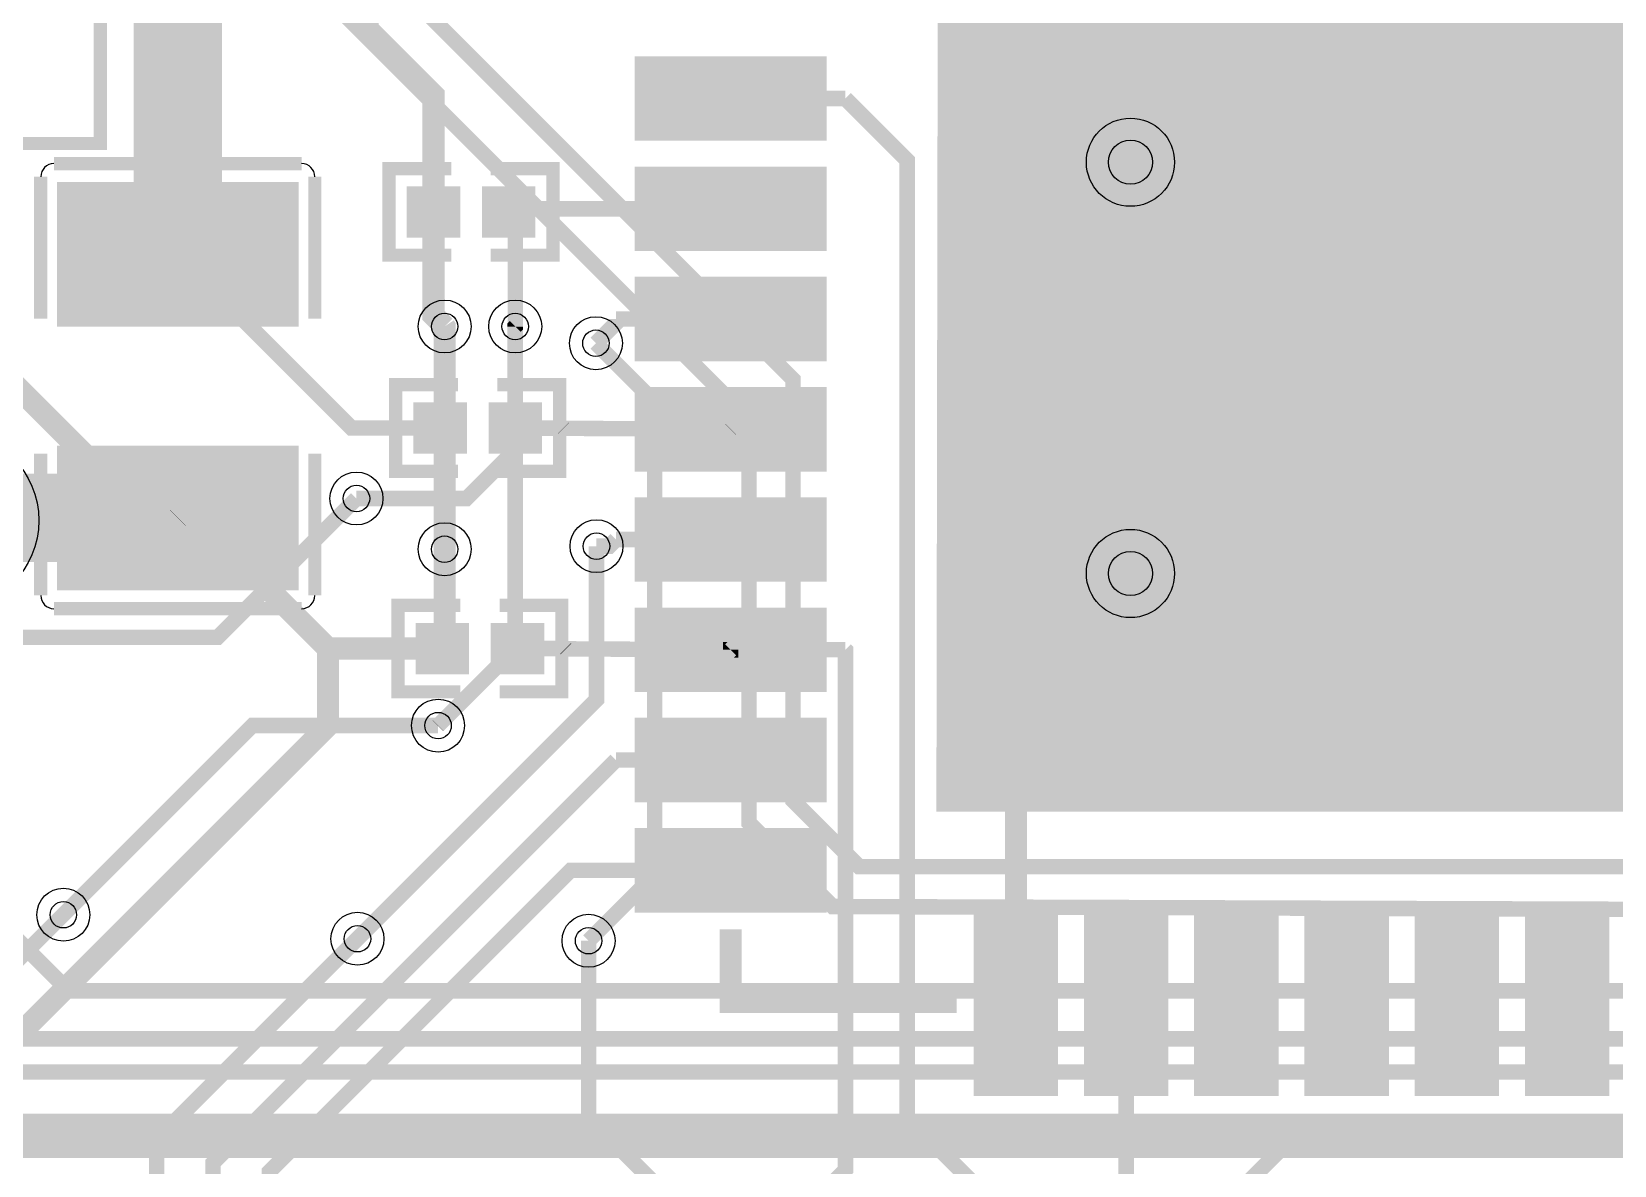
# Model space of a CAD drawing. Header units: millimetres. Extents: x -4 to 157, y 41 to 137.
# Drawn here: x 96.28 to 114.51, y 108.07 to 121.13 of the extents above; entities that cross this region are included whole.
import ezdxf

# ---------------------------------------------------------------- set-up
doc = ezdxf.new("R2010")
doc.units = ezdxf.units.MM
for name, color, linetype, true_color in [('BottomLayer', 7, 'Continuous', 0x0000ff), ('Hole', 7, 'Continuous', 0x222222), ('Multi-Layer', 7, 'Continuous', 0xc0c0c0), ('TopLayer', 7, 'Continuous', 0xff0000), ('TopPasteMaskLayer', 7, 'Continuous', 0x808080), ('TopSilkLayer', 7, 'Continuous', 0xffcc00), ('TopSolderMaskLayer', 7, 'Continuous', 0x800080)]:
    doc.layers.add(name, color=color, linetype=linetype, true_color=true_color)

msp = doc.modelspace()

# ---------------------------------------------------------------- hatches: boundary and pattern name
at = {"layer": 'BottomLayer'}
msp.add_hatch(color=256, dxfattribs=at).paths.add_polyline_path([(106.7310134620268, 127.66065532131063), (119.53263906527809, 127.66065532131063), (119.53263906527809, 112.14122428244855), (106.70561341122675, 112.14122428244855)])
at = {"layer": 'TopLayer'}
for points in [[(106.7310134620268, 127.66065532131063), (119.53263906527809, 127.66065532131063), (119.53263906527809, 112.14122428244855), (106.70561341122675, 112.14122428244855)], [(105.38608077216145, 120.83025146050295), (105.38608077216145, 119.88023876047748), (103.28608077216131, 119.88023876047748), (103.28608077216131, 120.83025146050295)], [(109.98613157226305, 119.84417068834136), (109.98613157226305, 120.74419608839219), (110.88613157226314, 120.74419608839219), (110.88613157226314, 119.84417068834136)], [(111.38587757175492, 119.84422148844305), (111.38587757175492, 120.74419608839219), (112.28590297180585, 120.74419608839219), (112.28590297180585, 119.84422148844305)], [(112.78615697231362, 119.84417068834136), (112.78615697231362, 120.74419608839219), (113.68615697231371, 120.74419608839219), (113.68615697231371, 119.84417068834136)], [(105.38608077216145, 119.56024892049788), (105.38608077216145, 118.61023622047242), (103.28608077216131, 118.61023622047242), (103.28608077216131, 119.56024892049788)], [(99.3176022352045, 117.74239268478527), (96.61757683515361, 117.74239268478527), (96.61757683515361, 119.37739395478798), (99.3176022352045, 119.37739395478798)], [(101.19578359156685, 118.77899415798834), (101.19578359156685, 119.31899923799847), (100.63014986029953, 119.31899923799847), (100.63014986029953, 118.77899415798834)], [(101.49580899161788, 118.77899415798834), (101.49580899161788, 119.31899923799847), (102.06144272288543, 119.31899923799847), (102.06144272288543, 118.77899415798834)], [(109.98613157226305, 118.44427228854454), (109.98613157226305, 119.34429768859536), (110.88613157226314, 119.34429768859536), (110.88613157226314, 118.44427228854454)], [(111.38613157226314, 118.44427228854454), (111.38613157226314, 119.34417068834136), (112.28615697231385, 119.34417068834136), (112.28615697231385, 118.44427228854454)], [(112.78615697231362, 118.44427228854454), (112.78615697231362, 119.34429768859536), (113.68615697231371, 119.34429768859536), (113.68615697231371, 118.44427228854454)], [(105.38608077216145, 118.29024638049282), (105.38608077216145, 117.34023368046735), (103.28608077216131, 117.34023368046735), (103.28608077216131, 118.29024638049282)], [(105.38608077216145, 117.02024384048775), (105.38608077216145, 116.07023114046228), (103.28608077216131, 116.07023114046228), (103.28608077216131, 117.02024384048775)], [(101.27198374396721, 116.28978917957829), (101.27198374396721, 116.82979425958854), (100.70635001269989, 116.82979425958854), (100.70635001269989, 116.28978917957829)], [(101.57200914401801, 116.28978917957829), (101.57200914401801, 116.82979425958854), (102.13764287528579, 116.82979425958854), (102.13764287528579, 116.28978917957829)], [(99.3176022352045, 116.34239268478541), (96.61757683515361, 116.34239268478541), (96.61757683515361, 114.70739141478282), (99.3176022352045, 114.70739141478282)], [(105.38608077216145, 115.75024130048268), (105.38608077216145, 114.80022860045722), (103.28608077216131, 114.80022860045722), (103.28608077216131, 115.75024130048268)], [(105.38608077216145, 114.48023876047762), (105.38608077216145, 113.53022606045215), (103.28608077216131, 113.53022606045215), (103.28608077216131, 114.48023876047762)], [(101.29738379476748, 114.2897891795784), (101.29738379476748, 113.74978409956816), (100.73175006350016, 113.74978409956816), (100.73175006350016, 114.2897891795784)], [(101.59740919481828, 114.2897891795784), (101.59740919481828, 113.74978409956816), (102.16304292608561, 113.74978409956816), (102.16304292608561, 114.2897891795784)], [(105.38608077216145, 113.21023622047244), (105.38608077216145, 112.26022352044708), (103.28608077216131, 112.26022352044708), (103.28608077216131, 113.21023622047244)], [(105.38608077216145, 111.94023368046737), (105.38608077216145, 110.9902209804419), (103.28608077216131, 110.9902209804419), (103.28608077216131, 111.94023368046737)], [(108.09626619253231, 111.02024384048764), (108.09626619253231, 108.92024384048773), (107.14625349250696, 108.92024384048773), (107.14625349250696, 111.02024384048764)], [(109.36626873253749, 111.02024384048764), (109.36626873253749, 108.92024384048773), (108.41625603251191, 108.92024384048773), (108.41625603251191, 111.02024384048764)], [(110.63627127254244, 111.02024384048764), (110.63627127254244, 108.92024384048773), (109.68625857251709, 108.92024384048773), (109.68625857251709, 111.02024384048764)], [(111.90627381254762, 111.02024384048764), (111.90627381254762, 108.92024384048773), (110.95626111252204, 108.92024384048773), (110.95626111252204, 111.02024384048764)], [(113.17627635255258, 111.02024384048764), (113.17627635255258, 108.92024384048773), (112.22626365252722, 108.92024384048773), (112.22626365252722, 111.02024384048764)], [(114.44627889255776, 111.02024384048764), (114.44627889255776, 108.92024384048773), (113.4962661925324, 108.92024384048773), (113.4962661925324, 111.02024384048764)]]:
    msp.add_hatch(color=256, dxfattribs=at).paths.add_polyline_path(points)
at = {"layer": 'TopPasteMaskLayer'}
for points in [[(105.38608077216145, 120.83025146050295), (105.38608077216145, 119.88023876047748), (103.28608077216131, 119.88023876047748), (103.28608077216131, 120.83025146050295)], [(109.98613157226305, 119.84417068834136), (109.98613157226305, 120.74419608839219), (110.88613157226314, 120.74419608839219), (110.88613157226314, 119.84417068834136)], [(111.38587757175492, 119.84422148844305), (111.38587757175492, 120.74419608839219), (112.28590297180585, 120.74419608839219), (112.28590297180585, 119.84422148844305)], [(112.78615697231362, 119.84417068834136), (112.78615697231362, 120.74419608839219), (113.68615697231371, 120.74419608839219), (113.68615697231371, 119.84417068834136)], [(105.38608077216145, 119.56024892049788), (105.38608077216145, 118.61023622047242), (103.28608077216131, 118.61023622047242), (103.28608077216131, 119.56024892049788)], [(99.21760223520437, 117.74239268478527), (98.5265938531877, 117.74239268478527), (98.42659385318757, 117.8423926847853), (98.42659385318757, 118.1982981965964), (98.32659385318766, 118.29829819659642), (97.60858521717046, 118.29829819659642), (97.50858521717032, 118.1982981965964), (97.50858521717032, 117.8423926847853), (97.40858521717041, 117.74239268478527), (96.71757683515352, 117.74239268478527), (96.61757683515361, 117.8423926847853), (96.61757683515361, 119.27739395478795), (96.71757683515352, 119.37739395478798), (99.21760223520437, 119.37739395478798), (99.3176022352045, 119.27739395478795), (99.3176022352045, 117.8423926847853)], [(101.21079502159, 118.81899923799847), (101.21079502159, 119.27899415798834), (101.17078994157964, 119.31899923799847), (100.67015494030989, 119.31899923799847), (100.63014986029953, 119.27899415798834), (100.63014986029953, 118.81899923799847), (100.67015494030989, 118.77899415798834), (101.17078994157964, 118.77899415798834)], [(101.48079756159495, 118.81899923799847), (101.48079756159495, 119.27899415798834), (101.52080264160531, 119.31899923799847), (102.02143764287507, 119.31899923799847), (102.06144272288543, 119.27899415798834), (102.06144272288543, 118.81899923799847), (102.02143764287507, 118.77899415798834), (101.52080264160531, 118.77899415798834)], [(109.98613157226305, 118.44427228854454), (109.98613157226305, 119.34429768859536), (110.88613157226314, 119.34429768859536), (110.88613157226314, 118.44427228854454)], [(111.38613157226314, 118.44427228854454), (111.38613157226314, 119.34417068834136), (112.28615697231385, 119.34417068834136), (112.28615697231385, 118.44427228854454)], [(112.78615697231362, 118.44427228854454), (112.78615697231362, 119.34429768859536), (113.68615697231371, 119.34429768859536), (113.68615697231371, 118.44427228854454)], [(105.38608077216145, 118.29024638049282), (105.38608077216145, 117.34023368046735), (103.28608077216131, 117.34023368046735), (103.28608077216131, 118.29024638049282)], [(105.38608077216145, 117.02024384048775), (105.38608077216145, 116.07023114046228), (103.28608077216131, 116.07023114046228), (103.28608077216131, 117.02024384048775)], [(101.28699517399036, 116.32979425958854), (101.28699517399036, 116.78978917957829), (101.24699009398, 116.82979425958854), (100.74635509271025, 116.82979425958854), (100.70635001269989, 116.78978917957829), (100.70635001269989, 116.32979425958854), (100.74635509271025, 116.28978917957829), (101.24699009398, 116.28978917957829)], [(101.55699771399532, 116.32979425958854), (101.55699771399532, 116.78978917957829), (101.59700279400545, 116.82979425958854), (102.09763779527543, 116.82979425958854), (102.13764287528579, 116.78978917957829), (102.13764287528579, 116.32979425958854), (102.09763779527543, 116.28978917957829), (101.59700279400545, 116.28978917957829)], [(99.21760223520437, 116.34239268478541), (98.5265938531877, 116.34239268478541), (98.42659385318757, 116.24239268478539), (98.42659385318757, 115.8864871729744), (98.32659385318766, 115.78648717297438), (97.60858521717046, 115.78648717297438), (97.50858521717032, 115.8864871729744), (97.50858521717032, 116.24239268478539), (97.40858521717041, 116.34239268478541), (96.71757683515352, 116.34239268478541), (96.61757683515361, 116.24239268478539), (96.61757683515361, 114.80739141478284), (96.71757683515352, 114.70739141478282), (99.21760223520437, 114.70739141478282), (99.3176022352045, 114.80739141478284), (99.3176022352045, 116.24239268478539)], [(105.38608077216145, 115.75024130048268), (105.38608077216145, 114.80022860045722), (103.28608077216131, 114.80022860045722), (103.28608077216131, 115.75024130048268)], [(105.38608077216145, 114.48023876047762), (105.38608077216145, 113.53022606045215), (103.28608077216131, 113.53022606045215), (103.28608077216131, 114.48023876047762)], [(101.31239522479018, 114.24978409956816), (101.31239522479018, 113.7897891795784), (101.27239014478027, 113.74978409956816), (100.77175514351006, 113.74978409956816), (100.73175006350016, 113.7897891795784), (100.73175006350016, 114.24978409956816), (100.77175514351006, 114.2897891795784), (101.27239014478027, 114.2897891795784)], [(101.58239776479536, 114.24978409956816), (101.58239776479536, 113.7897891795784), (101.62240284480549, 113.74978409956816), (102.1230378460757, 113.74978409956816), (102.16304292608561, 113.7897891795784), (102.16304292608561, 114.24978409956816), (102.1230378460757, 114.2897891795784), (101.62240284480549, 114.2897891795784)], [(105.38608077216145, 113.21023622047244), (105.38608077216145, 112.26022352044708), (103.28608077216131, 112.26022352044708), (103.28608077216131, 113.21023622047244)], [(105.38608077216145, 111.94023368046737), (105.38608077216145, 110.9902209804419), (103.28608077216131, 110.9902209804419), (103.28608077216131, 111.94023368046737)], [(108.09626619253231, 111.02024384048764), (108.09626619253231, 108.92024384048773), (107.14625349250696, 108.92024384048773), (107.14625349250696, 111.02024384048764)], [(109.36626873253749, 111.02024384048764), (109.36626873253749, 108.92024384048773), (108.41625603251191, 108.92024384048773), (108.41625603251191, 111.02024384048764)], [(110.63627127254244, 111.02024384048764), (110.63627127254244, 108.92024384048773), (109.68625857251709, 108.92024384048773), (109.68625857251709, 111.02024384048764)], [(111.90627381254762, 111.02024384048764), (111.90627381254762, 108.92024384048773), (110.95626111252204, 108.92024384048773), (110.95626111252204, 111.02024384048764)], [(113.17627635255258, 111.02024384048764), (113.17627635255258, 108.92024384048773), (112.22626365252722, 108.92024384048773), (112.22626365252722, 111.02024384048764)], [(114.44627889255776, 111.02024384048764), (114.44627889255776, 108.92024384048773), (113.4962661925324, 108.92024384048773), (113.4962661925324, 111.02024384048764)]]:
    msp.add_hatch(color=256, dxfattribs=at).paths.add_polyline_path(points)
at = {"layer": 'TopSolderMaskLayer'}
for points in [[(105.4422241067357, 120.841740269963), (105.4422241067357, 119.8687462643743), (103.2299306464929, 119.8687462643743), (103.2299306464929, 120.841740269963)], [(109.96072650353176, 119.81877422177786), (109.96072650353176, 120.76960115712347), (110.91152660513194, 120.76960115712347), (110.91152660513194, 119.81877422177786)], [(111.36046963563444, 119.81882788926873), (111.36046963563444, 120.76960115712347), (112.31129657098018, 120.76960115712347), (112.31129657098018, 119.81882788926873)], [(112.76076193944482, 119.81877422177786), (112.76076193944482, 120.76960115712347), (113.711562041045, 120.76960115712347), (113.711562041045, 119.81877422177786)], [(105.4422241067357, 119.57173772995782), (105.4422241067357, 118.59874372436923), (103.2299306464929, 118.59874372436923), (103.2299306464929, 119.57173772995782)], [(99.35954763523637, 117.72701344255734), (96.57563143512175, 117.72701344255734), (96.57563143512175, 119.39277702020172), (99.35954763523637, 119.39277702020172)], [(101.22118136126687, 118.75359410718829), (101.22118136126687, 119.34439928879851), (100.60474980949948, 119.34439928879851), (100.60474980949948, 118.75359410718829)], [(101.47041122191808, 118.75359410718829), (101.47041122191808, 119.34439928879851), (102.08684277368548, 119.34439928879851), (102.08684277368548, 118.75359410718829)], [(109.96072650353176, 118.41887008720255), (109.96072650353176, 119.36969702254805), (110.91152660513194, 119.36969702254805), (110.91152660513194, 118.41887008720255)], [(111.36073797308882, 118.41887008720255), (111.36073797308882, 119.36956285382098), (112.3115649084341, 119.36956285382098), (112.3115649084341, 118.41887008720255)], [(112.76076193944482, 118.41887008720255), (112.76076193944482, 119.36969702254805), (113.711562041045, 119.36969702254805), (113.711562041045, 118.41887008720255)], [(105.4422241067357, 118.30173518995275), (105.4422241067357, 117.32874118436416), (103.2299306464929, 117.32874118436416), (103.2299306464929, 118.30173518995275)], [(105.4422241067357, 117.03173264994768), (105.4422241067357, 116.0587386443591), (103.2299306464929, 116.0587386443591), (103.2299306464929, 117.03173264994768)], [(101.29738151366723, 116.26438912877825), (101.29738151366723, 116.85519431038858), (100.68094996189984, 116.85519431038858), (100.68094996189984, 116.26438912877825)], [(101.54661137431822, 116.26438912877825), (101.54661137431822, 116.85519431038858), (102.16304292608584, 116.85519431038858), (102.16304292608584, 116.26438912877825)], [(99.35954763523637, 116.35777192701335), (96.57563143512175, 116.35777192701335), (96.57563143512175, 114.69200834936908), (99.35954763523637, 114.69200834936908)], [(105.4422241067357, 115.76173010994262), (105.4422241067357, 114.78873610435403), (103.2299306464929, 114.78873610435403), (103.2299306464929, 115.76173010994262)], [(105.4422241067357, 114.49172756993755), (105.4422241067357, 113.51873356434885), (103.2299306464929, 113.51873356434885), (103.2299306464929, 114.49172756993755)], [(101.3227815644675, 114.31518923037845), (101.3227815644675, 113.72438404876812), (100.70635001269989, 113.72438404876812), (100.70635001269989, 114.31518923037845)], [(101.57201142511826, 114.31518923037845), (101.57201142511826, 113.72438404876812), (102.18844297688588, 113.72438404876812), (102.18844297688588, 114.31518923037845)], [(105.4422241067357, 113.22172502993249), (105.4422241067357, 112.24873102434378), (103.2299306464929, 112.24873102434378), (103.2299306464929, 113.22172502993249)], [(105.4422241067357, 111.95172248992742), (105.4422241067357, 110.97872848433872), (103.2299306464929, 110.97872848433872), (103.2299306464929, 111.95172248992742)], [(108.1077537731112, 111.07638989149962), (108.1077537731112, 108.86409643125683), (107.13475976752261, 108.86409643125683), (107.13475976752261, 111.07638989149962)], [(109.37775631311615, 111.07638989149962), (109.37775631311615, 108.86409643125683), (108.40476230752779, 108.86409643125683), (108.40476230752779, 111.07638989149962)], [(110.64775885312133, 111.07638989149962), (110.64775885312133, 108.86409643125683), (109.67476484753274, 108.86409643125683), (109.67476484753274, 111.07638989149962)], [(111.91776139312628, 111.07638989149962), (111.91776139312628, 108.86409643125683), (110.94476738753792, 108.86409643125683), (110.94476738753792, 111.07638989149962)], [(113.18776393313146, 111.07638989149962), (113.18776393313146, 108.86409643125683), (112.21476992754287, 108.86409643125683), (112.21476992754287, 111.07638989149962)], [(114.45776647313664, 111.07638989149962), (114.45776647313664, 108.86409643125683), (113.48477246754805, 108.86409643125683), (113.48477246754805, 111.07638989149962)]]:
    msp.add_hatch(color=256, dxfattribs=at).paths.add_polyline_path(points)

# ---------------------------------------------------------------- linework, layer by layer
at = {"layer": 'BottomLayer'}
for points, const_width in [([(95.70688341376672, 127.58346456692914), (95.70688341376672, 125.50066040132072), (104.54610109220198, 116.66144272288545), (104.54610109220198, 112.01323342646685), (105.51130302260594, 111.048031496063), (120.11633223266426, 110.9972313944628), (120.19227838455663, 110.92128524257043)], 0.17780035560071122), ([(95.70698501396987, 127.58341376682756), (95.70698501396987, 125.50060960121914), (104.54620269240536, 116.66139192278388), (104.54620269240536, 112.01318262636528), (105.5114046228091, 111.04798069596131), (120.11643383286741, 110.99718059436123), (120.19263398526778, 110.92098044196086)], 0.17780035560071122), ([(96.39329438658865, 126.72082804165609), (96.39329438658865, 125.78097536195082), (105.054229108458, 117.12006604013197), (105.054229108458, 112.26850393700784), (105.81661163322315, 111.5061722123445), (120.82816865633731, 111.5061722123445)], 0.17800355600711204), ([(96.39319278638527, 126.72087884175767), (96.39319278638527, 125.78107696215397), (105.054356108712, 117.12016764033535), (105.054356108712, 112.26850393700784), (105.81661163322315, 111.5062484124968), (120.82804165608331, 111.5062484124968)], 0.17780035560071122), ([(88.21397002793992, 116.1279908559817), (88.21397002793992, 115.74953009906017), (94.8179832359665, 109.14297688595366), (122.80883921767827, 109.14297688595366), (124.40904241808471, 110.74318008636021), (124.40904241808471, 123.13840487680977), (123.79944119888228, 123.74800609601209), (123.79944119888228, 124.12900685801367)], 0.17800355600711204), ([(89.737973075946, 116.1279908559817), (89.8903733807465, 115.97559055118109), (89.8903733807465, 114.75638811277622), (95.12278384556748, 109.52397764795523), (122.3770383540766, 109.52397764795523), (123.82484124968232, 110.97178054356107), (123.82484124968232, 122.8590043180086)], 0.17800355600711204), ([(89.73787147574285, 116.12804165608338), (89.89027178054334, 115.97564135128266), (89.89027178054334, 114.7564389128778), (95.12268224536433, 109.52402844805692), (122.37693675387345, 109.52402844805692), (123.82473964947917, 110.97183134366264), (123.82473964947917, 122.51767843535686)], 0.17780035560071122), ([(100.0255016510032, 115.7480060960122), (98.4253238506476, 114.14782829565661), (94.41201422402833, 114.14782829565661), (87.83342646685287, 120.72641605283206), (72.49169418338829, 120.72641605283206)], 0.17800355600711204), ([(100.02540005080004, 115.74805689611378), (98.4254508509016, 114.14785369570734), (94.41198882397771, 114.14785369570734), (87.83337566675118, 120.72646685293375), (72.49174498348998, 120.72646685293375)], 0.17780035560071122), ([(88.23937007873997, 114.19758699517399), (94.03058166116307, 108.40637541275089), (124.48524257048507, 108.40637541275089), (136.5248666497332, 120.44599949199892), (141.04607569215136, 120.44599949199892), (143.0526797053592, 118.43939547879097)], 0.5080010160020321), ([(88.23926847853681, 114.19763779527557), (94.03048006095992, 108.40642621285247), (124.48514097028169, 108.40642621285247), (136.52476504953006, 120.44605029210061), (141.0459740919482, 120.44605029210061), (143.0370840741682, 118.45494030988061)], 0.25400050800101603), ([(113.12547625095226, 119.90096520193038), (116.1795783591565, 119.90096520193038)], 0.25400050800101603), ([(88.21386842773677, 116.12804165608338), (88.21386842773677, 115.74958089916174), (94.81788163576334, 109.14302768605546), (122.80873761747512, 109.14302768605546), (124.40894081788156, 110.74323088646179), (124.40894081788156, 117.93906527813056)], 0.17780035560071122), ([(101.8537973075945, 117.72819405638813), (101.8537973075945, 114.01978663957334), (100.9647955295909, 113.13078486156974)], 0.17800355600711204), ([(101.85369570739135, 117.72824485648971), (101.85369570739135, 114.01983743967492), (100.9664719329437, 113.13261366522738)], 0.17780035560071122), ([(101.04150368300725, 115.16380492760982), (101.04150368300725, 117.72918465836938), (101.04145288290579, 117.72926085852168)], 0.25400050800101603), ([(101.04150368300725, 115.18920497840986), (101.04145288290579, 115.18920497840986), (101.04145288290579, 117.72918465836938)], 0.25400050800101603), ([(101.85420370840711, 117.72926085852168), (101.85369570739135, 117.7287528575057), (101.85369570739135, 117.72824485648971)], 0.17780035560071122), ([(102.69900939801869, 110.65382270764542), (103.45923291846566, 111.4140462280925), (103.45923291846566, 116.86134112268223), (102.78384556769106, 117.53672847345695)], 0.17780035560071122), ([(55.77241554483089, 97.40312420624844), (75.22936245872484, 116.86007112014215), (89.92659385318757, 116.86007112014215), (96.71018542037086, 110.07647955295909), (120.24663449326886, 110.07647955295909), (121.54203708407408, 111.3718821437642), (121.54203708407408, 115.79987299974596), (120.79654559309097, 116.54536449072907)], 0.17780035560071122), ([(102.7899415798829, 115.19865379730766), (102.7899415798829, 113.43030226060455), (100.03683007365998, 110.67719075438151)], 0.17780035560071122), ([(100.9664719329437, 113.13261366522738), (98.82804165608309, 113.13261366522738), (96.64922529845057, 110.95379730759464)], 0.17780035560071122), ([(100.96570993141972, 113.13185166370329), (100.96469392938775, 113.13083566167131)], 0.17780035560071122), ([(100.96570993141972, 113.13185166370329), (100.96520193040374, 113.13185166370329)], 0.17780035560071122), ([(100.9664719329437, 113.13261366522738), (100.96570993141972, 113.13185166370329)], 0.17780035560071122)]:
    msp.add_lwpolyline(points, dxfattribs=dict(at, const_width=const_width))
at = {"layer": 'Hole'}
for centre, radius in [((108.94091948183882, 119.62151384302774), 0.25400050800101603), ((101.04150368300725, 117.72921005842011), 0.15250190500381003), ((101.85430530861072, 117.72921005842011), 0.15250190500381003), ((102.78394716789421, 117.53667767335537), 0.15240030480060962), ((100.0255016510032, 115.7480060960122), 0.15250190500381003), ((101.04150368300725, 115.16380492760982), 0.15250190500381003), ((102.79004318008606, 115.19860299720597), 0.15240030480060962), ((108.94091948183882, 114.88440436880876), 0.25400050800101603), ((100.96530353060712, 113.13180086360171), 0.15250190500381003), ((96.64932689865373, 110.95374650749307), 0.15240030480060962), ((100.03693167386314, 110.67713995427994), 0.15240030480060962), ((102.69911099822207, 110.65377190754384), 0.15240030480060962)]:
    msp.add_circle(centre, radius, dxfattribs=at)
at = {"layer": 'Multi-Layer'}
for centre, radius in [((108.94091948183882, 119.62151384302774), 0.5080010160020321), ((101.04150368300725, 117.72921005842011), 0.30500381000762006), ((101.85430530861072, 117.72921005842011), 0.30500381000762006), ((102.78394716789421, 117.53667767335537), 0.30480060960121924), ((95.35189230378455, 115.49400558801119), 1.0160020320040641), ((100.0255016510032, 115.7480060960122), 0.30500381000762006), ((101.04150368300725, 115.16380492760982), 0.30500381000762006), ((102.79004318008606, 115.19860299720597), 0.30480060960121924), ((108.94091948183882, 114.88440436880876), 0.5080010160020321), ((100.96530353060712, 113.13180086360171), 0.30500381000762006), ((96.64932689865373, 110.95374650749307), 0.30480060960121924), ((100.03693167386314, 110.67713995427994), 0.30480060960121924), ((102.69911099822207, 110.65377190754384), 0.30480060960121924)]:
    msp.add_circle(centre, radius, dxfattribs=at)
at = {"layer": 'TopLayer'}
for points, const_width in [([(100.91287782575569, 119.04904749809509), (100.91287782575569, 120.39779019558046), (100.1524003048005, 121.15826771653542), (100.1524003048005, 124.34749809499613), (100.74777749555483, 124.94287528575057)], 0.25400050800101603), ([(100.91297942595884, 119.04899669799329), (100.91297942595884, 120.39766319532634), (100.1524003048005, 121.15824231648469), (100.1524003048005, 124.34759969519939), (100.74767589535168, 124.94287528575057)], 0.25400050800101603), ([(98.47472694945395, 123.16380492760982), (97.96758953517883, 122.65666751333504), (97.96758953517883, 118.55979171958336)], 1.0160020320040641), ([(98.47472694945395, 123.1638557277115), (97.96748793497568, 122.65661671323346), (97.96748793497568, 118.55984251968493)], 0.17780035560071122), ([(113.2359664719329, 121.69420878841754), (113.2359664719329, 121.05336550673098)], 0.25400050800101603), ([(113.2359664719329, 120.67388874777748), (113.2359664719329, 121.05336550673098)], 0.25400050800101603), ([(113.2359664719329, 120.67388874777748), (112.97459994919973, 120.67388874777748), (112.59486918973812, 120.29415798831587)], 0.25400050800101603), ([(113.2359664719329, 120.29415798831587), (113.2359664719329, 120.67388874777748)], 0.25400050800101603), ([(104.33604267208534, 120.35537211074427), (105.6570993141986, 120.35537211074427)], 0.17780035560071122), ([(105.6570993141986, 120.35537211074427), (106.36931673863342, 119.64315468630934), (106.36931673863342, 108.62385064770126), (107.73279146558275, 107.26037592075181)], 0.17780035560071122), ([(108.94081788163567, 119.62156464312932), (109.00431800863589, 119.62156464312932), (109.67691135382256, 120.29415798831587)], 0.25400050800101603), ([(110.43611887223756, 120.29415798831587), (109.67691135382256, 120.29415798831587)], 0.25400050800101603), ([(110.43611887223756, 120.29415798831587), (111.83591567183134, 120.29415798831587)], 0.25400050800101603), ([(111.83591567183134, 120.29415798831587), (112.59486918973812, 120.29415798831587)], 0.25400050800101603), ([(113.2359664719329, 120.01145542291079), (113.2359664719329, 120.29415798831587)], 0.25400050800101603), ([(113.12547625095226, 119.90096520193038), (113.2359664719329, 120.01145542291079)], 0.25400050800101603), ([(113.62585725171425, 119.62156464312932), (113.2359664719329, 120.01145542291079)], 0.25400050800101603), ([(113.62585725171425, 119.62156464312932), (113.62585725171425, 119.28425196850401), (113.2359664719329, 118.89436118872231)], 0.25400050800101603), ([(116.4589789179579, 119.62156464312932), (113.62585725171425, 119.62156464312932)], 0.25400050800101603), ([(101.0414020828041, 117.72926085852168), (100.91287782575569, 117.85778511557021), (100.91287782575569, 119.04904749809509)], 0.25400050800101603), ([(101.04150368300725, 117.72921005842011), (100.912954025908, 117.85775971551936), (100.912954025908, 119.04899669799329)], 0.25400050800101603), ([(101.77861315722612, 119.04899669799329), (101.81480822961635, 119.08519177038363), (104.3360172720345, 119.08519177038363)], 0.17800355600711204), ([(101.77851155702297, 119.04904749809509), (101.81483362966719, 119.0851155702311), (104.33578867157735, 119.0851155702311)], 0.17780035560071122), ([(101.77851155702297, 119.04904749809509), (101.77876555753096, 119.04904749809509)], 0.17780035560071122), ([(101.77863855727696, 119.04899669799329), (101.85430530861072, 118.97332994665999), (101.85430530861072, 117.72921005842011)], 0.17800355600711204), ([(101.77876555753096, 119.04904749809509), (101.85420370840711, 118.97335534671072), (101.85420370840711, 117.72926085852168)], 0.17780035560071122), ([(104.33578867157735, 119.0851155702311), (104.33604267208534, 119.0853695707392)], 0.17780035560071122), ([(104.33578867157735, 119.0851155702311), (104.33604267208534, 119.0851155702311)], 0.17780035560071122), ([(110.43611887223756, 118.89436118872231), (110.43611887223756, 116.37975615951234), (108.94081788163567, 114.88445516891034)], 0.25400050800101603), ([(111.83591567183134, 118.89436118872231), (110.43611887223756, 118.89436118872231)], 0.25400050800101603), ([(111.83591567183134, 118.89436118872231), (112.59512319024634, 118.89436118872231)], 0.25400050800101603), ([(113.2359664719329, 118.89436118872231), (112.59512319024634, 118.89436118872231)], 0.25400050800101603), ([(97.96758953517883, 118.55979171958336), (99.96758953517883, 116.55979171958347), (100.98917957835897, 116.55979171958347)], 0.17800355600711204), ([(97.96748793497568, 118.55984251968493), (99.96748793497568, 116.55984251968505), (100.98907797815582, 116.55984251968505)], 0.17780035560071122), ([(95.14147828295631, 118.00764541529077), (97.6240792481583, 115.5250444500889), (97.96748793497568, 115.5250444500889)], 0.25400050800101603), ([(95.14157988315947, 118.00759461518919), (97.62418084836168, 115.52499364998732), (97.96758953517883, 115.52499364998732)], 0.25400050800101603), ([(103.01498602997208, 117.81536703073414), (103.01498602997208, 117.76786893573785), (102.78384556769106, 117.53672847345695)], 0.17780035560071122), ([(104.33604267208534, 117.81536703073414), (103.01498602997208, 117.81536703073414)], 0.17780035560071122), ([(100.02540005080004, 115.74805689611378), (101.29337058674105, 115.74805689611378), (101.85369570739135, 116.30838201676409), (101.85369570739135, 116.55984251968505), (102.41224282448547, 116.55628651257302)], 0.17780035560071122), ([(101.8537973075945, 116.55976631953263), (101.8537973075945, 116.3083312166624), (101.2934721869442, 115.7480060960122), (100.0255016510032, 115.7480060960122)], 0.17800355600711204), ([(101.8537973075945, 116.55979171958347), (104.33538227076451, 116.5445516891034)], 0.17800355600711204), ([(101.85471170942333, 116.55984251968505), (102.40868681737334, 116.55984251968505)], 0.17780035560071122), ([(102.41224282448547, 116.55628651257302), (102.40868681737334, 116.55984251968505)], 0.17780035560071122), ([(102.41224282448547, 116.55628651257302), (104.33528067056113, 116.54460248920498)], 0.17780035560071122), ([(104.33604267208534, 116.54536449072907), (104.33528067056113, 116.54460248920498)], 0.17780035560071122), ([(95.3517907035814, 115.49403098806192), (95.38275336550669, 115.52499364998732), (97.96758953517883, 115.52499364998732)], 1.0160020320040641), ([(95.3517907035814, 115.49405638811277), (95.38277876555753, 115.5250444500889), (97.96748793497568, 115.5250444500889)], 0.25400050800101603), ([(97.96850393700765, 115.52606045212087), (97.96748793497568, 115.52606045212087)], 0.25400050800101603), ([(97.96850393700765, 115.52606045212087), (97.96748793497568, 115.5250444500889)], 0.25400050800101603), ([(101.01559563119099, 114.01978663957334), (99.69733299466589, 114.01978663957334), (98.19110998221981, 115.5260096520193), (97.96758953517883, 115.5260096520193)], 0.25400050800101603), ([(99.69723139446273, 114.01983743967492), (98.19100838201666, 115.52606045212087), (97.96850393700765, 115.52606045212087)], 0.25400050800101603), ([(101.01452882905755, 114.01976123952238), (101.04150368300725, 114.04673609347219), (101.04150368300725, 115.18920497840986)], 0.25400050800101603), ([(101.01452882905755, 114.01983743967492), (101.04150368300725, 114.04681229362461), (101.04150368300725, 115.16380492760982)], 0.25400050800101603), ([(103.01498602997208, 115.275361950724), (102.9382778765555, 115.19865379730766), (102.7899415798829, 115.19865379730766)], 0.17780035560071122), ([(104.33604267208534, 115.275361950724), (103.01498602997208, 115.275361950724)], 0.17780035560071122), ([(108.94081788163567, 114.88445516891034), (107.6212852425706, 113.56492252984503), (107.6212852425706, 109.97030734061457)], 0.25400050800101603), ([(95.77317754635487, 106.42598425196854), (95.77317754635487, 109.20728981457955), (99.69723139446273, 113.1313436626873), (99.69723139446273, 114.01983743967492)], 0.25400050800101603), ([(101.01447802895586, 114.01983743967492), (99.69723139446273, 114.01983743967492)], 0.25400050800101603), ([(101.01549403098784, 114.01983743967492), (101.01447802895586, 114.01983743967492)], 0.25400050800101603), ([(101.87919735839478, 114.01978663957334), (104.33538227076451, 114.00454660909327)], 0.17800355600711204), ([(101.8790957581914, 114.01983743967492), (102.43764287528575, 114.01628143256278)], 0.17780035560071122), ([(101.8801117602236, 114.01983743967492), (102.43408686817361, 114.01983743967492)], 0.17780035560071122), ([(102.43764287528575, 114.01628143256278), (102.43408686817361, 114.01983743967492)], 0.17780035560071122), ([(102.43764287528575, 114.01628143256278), (104.33528067056113, 114.00459740919484)], 0.17780035560071122), ([(104.33528067056113, 114.00459740919484), (104.33578867157735, 114.00510541021083), (104.33604267208534, 114.00510541021083), (104.33604267208534, 114.00535941071882)], 0.17780035560071122), ([(104.33604267208534, 114.00535941071882), (105.6570993141986, 114.00535941071882)], 0.17780035560071122), ([(105.6570993141986, 114.00535941071882), (105.65862331724634, 114.00383540767075), (105.65862331724634, 108.01526543053092), (104.9113538227075, 107.26799593599185)], 0.17780035560071122), ([(103.01498602997208, 112.73535687071376), (98.37338074676131, 108.0937515875031), (98.37338074676131, 106.42598425196854)], 0.17780035560071122), ([(104.33604267208534, 112.73535687071376), (103.01498602997208, 112.73535687071376)], 0.17780035560071122), ([(103.01498602997208, 111.46535433070869), (102.4937769875537, 111.46535433070869), (99.0233680467361, 107.99494538989086), (99.0233680467361, 106.42598425196854)], 0.17780035560071122), ([(104.33604267208534, 111.46535433070869), (103.01498602997208, 111.46535433070869)], 0.17780035560071122), ([(96.64922529845057, 110.95379730759464), (93.36855473710943, 107.6731267462535), (93.36855473710943, 105.50574041148082), (94.53619507239, 104.33810007620013), (105.38430276860527, 104.33810007620013), (105.49530099060166, 104.22710185420362)], 0.17780035560071122), ([(97.72339344678676, 106.42598425196854), (97.72339344678676, 108.36375412750829), (100.03683007365998, 110.67719075438151)], 0.17780035560071122), ([(102.69900939801869, 110.65382270764542), (102.69900939801869, 108.6215646431292), (104.80721361442716, 106.51336042672085), (106.9756159512317, 106.51336042672085)], 0.17780035560071122), ([(108.89128778257555, 109.97030734061457), (108.89128778257555, 108.64925069850142)], 0.17780035560071122), ([(117.78130556261112, 108.64925069850142), (117.44297688595361, 108.31092202184402), (110.73279146558298, 108.31092202184402), (107.97510795021572, 105.55323850647699), (105.5745491490984, 105.55323850647699), (104.72796545593087, 104.70665481330957), (97.37693675387345, 104.70665481330957), (96.42316484632966, 105.66042672085337), (96.42316484632966, 106.42598425196854)], 0.17780035560071122), ([(97.07315214630421, 106.42598425196854), (97.07315214630421, 105.65077470154938), (97.60325120650214, 105.12067564135123), (104.45262890525782, 105.12067564135123), (105.267970535941, 105.93601727203452), (107.23520447040892, 105.93601727203452), (108.89128778257555, 107.59210058420115), (108.89128778257555, 108.64925069850142)], 0.17780035560071122)]:
    msp.add_lwpolyline(points, dxfattribs=dict(at, const_width=const_width))
at = {"layer": 'TopSilkLayer', "const_width": 0.15240030480060962}
msp.add_lwpolyline([(97.07617475234929, 126.4900177800356), (97.07617475234929, 119.83759207518415), (94.13337566675114, 119.83759207518415), (94.13337566675114, 126.4900177800356), (97.07617475234929, 126.4900177800356)], close=True, dxfattribs=at)
at = {"layer": 'TopSilkLayer'}
for points, const_width in [([(99.39380238760464, 119.60599441198872), (96.54137668275325, 119.60599441198872)], 0.15240030480060962), ([(101.11958343916695, 118.55039370078737), (100.40154940309867, 118.55039370078737), (100.40154940309867, 119.54759969519932), (101.11958343916695, 119.54759969519932)], 0.15240030480060962), ([(101.57200914401801, 118.55039370078737), (102.29004318008629, 118.55039370078737), (102.29004318008629, 119.54759969519932), (101.57200914401801, 119.54759969519932)], 0.15240030480060962), ([(96.38897637795253, 119.45359410718822), (96.38897637795253, 117.81859283718563)], 0.15240030480060962), ([(99.54620269240536, 117.81859283718563), (99.54620269240536, 119.45359410718822)], 0.15240030480060962), ([(101.19578359156685, 116.06118872237744), (100.47774955549903, 116.06118872237744), (100.47774955549903, 117.0583947167894), (101.19578359156685, 117.0583947167894)], 0.15240030480060962), ([(101.64820929641837, 116.06118872237744), (102.36624333248665, 116.06118872237744), (102.36624333248665, 117.0583947167894), (101.64820929641837, 117.0583947167894)], 0.15240030480060962), ([(96.38897637795253, 114.63119126238246), (96.38897637795253, 116.26619253238505)], 0.15240030480060962), ([(99.54620269240536, 116.26619253238505), (99.54620269240536, 114.63119126238246)], 0.15240030480060962), ([(99.39380238760464, 114.47879095758196), (96.54137668275325, 114.47879095758196)], 0.15240030480060962), ([(101.22118364236712, 114.51838963677926), (100.50314960629908, 114.51838963677926), (100.50314960629908, 113.52118364236719), (101.22118364236712, 113.52118364236719)], 0.15240030480060962), ([(101.67360934721864, 114.51838963677926), (102.39164338328669, 114.51838963677926), (102.39164338328669, 113.52118364236719), (101.67360934721864, 113.52118364236719)], 0.15240030480060962), ([(104.33619507238996, 110.7839979679959), (104.33619507238996, 109.9491998983998), (106.94008128016253, 109.9491998983998)], 0.25400050800101603)]:
    msp.add_lwpolyline(points, dxfattribs=dict(at, const_width=const_width))
for centre, start, end in [((96.54137668275325, 119.45359410718811), 90, 179.99999999999133), ((99.39380238760464, 119.45359410718811), 0, 90), ((96.54137668275325, 114.63119126238246), 180.00000000000867, 270), ((99.39380238760464, 114.63119126238246), 270, 0)]:
    msp.add_arc(centre, 0.15240030480060962, start, end, dxfattribs=at)

doc.saveas('drawing.dxf')
